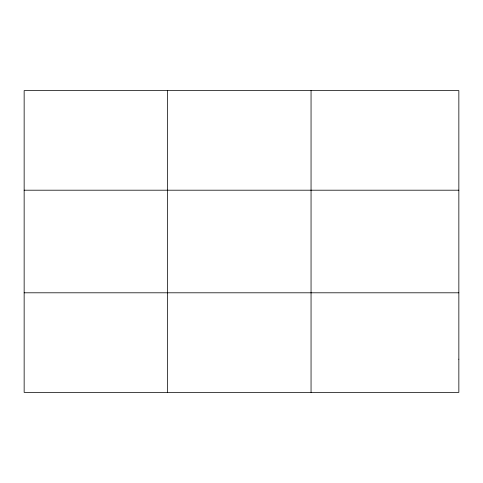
<?xml version="1.0" encoding="UTF-8"?>
<svg xmlns="http://www.w3.org/2000/svg" width="483" height="483" viewBox="0 0 483 483"><rect width="100%" height="100%" fill="white"/><g stroke="black" fill="none" stroke-linecap="round" stroke-linejoin="round"><path stroke-width="0.72" d="M167.601 90.617L167.601 392.383M311.052 90.617L311.052 392.383M24.15 190.199L458.85 190.199M24.15 292.801L458.85 292.801M458.85 359.189L458.85 392.383L24.15 392.383L24.15 90.617L458.85 90.617L458.85 359.189"/></g></svg>
